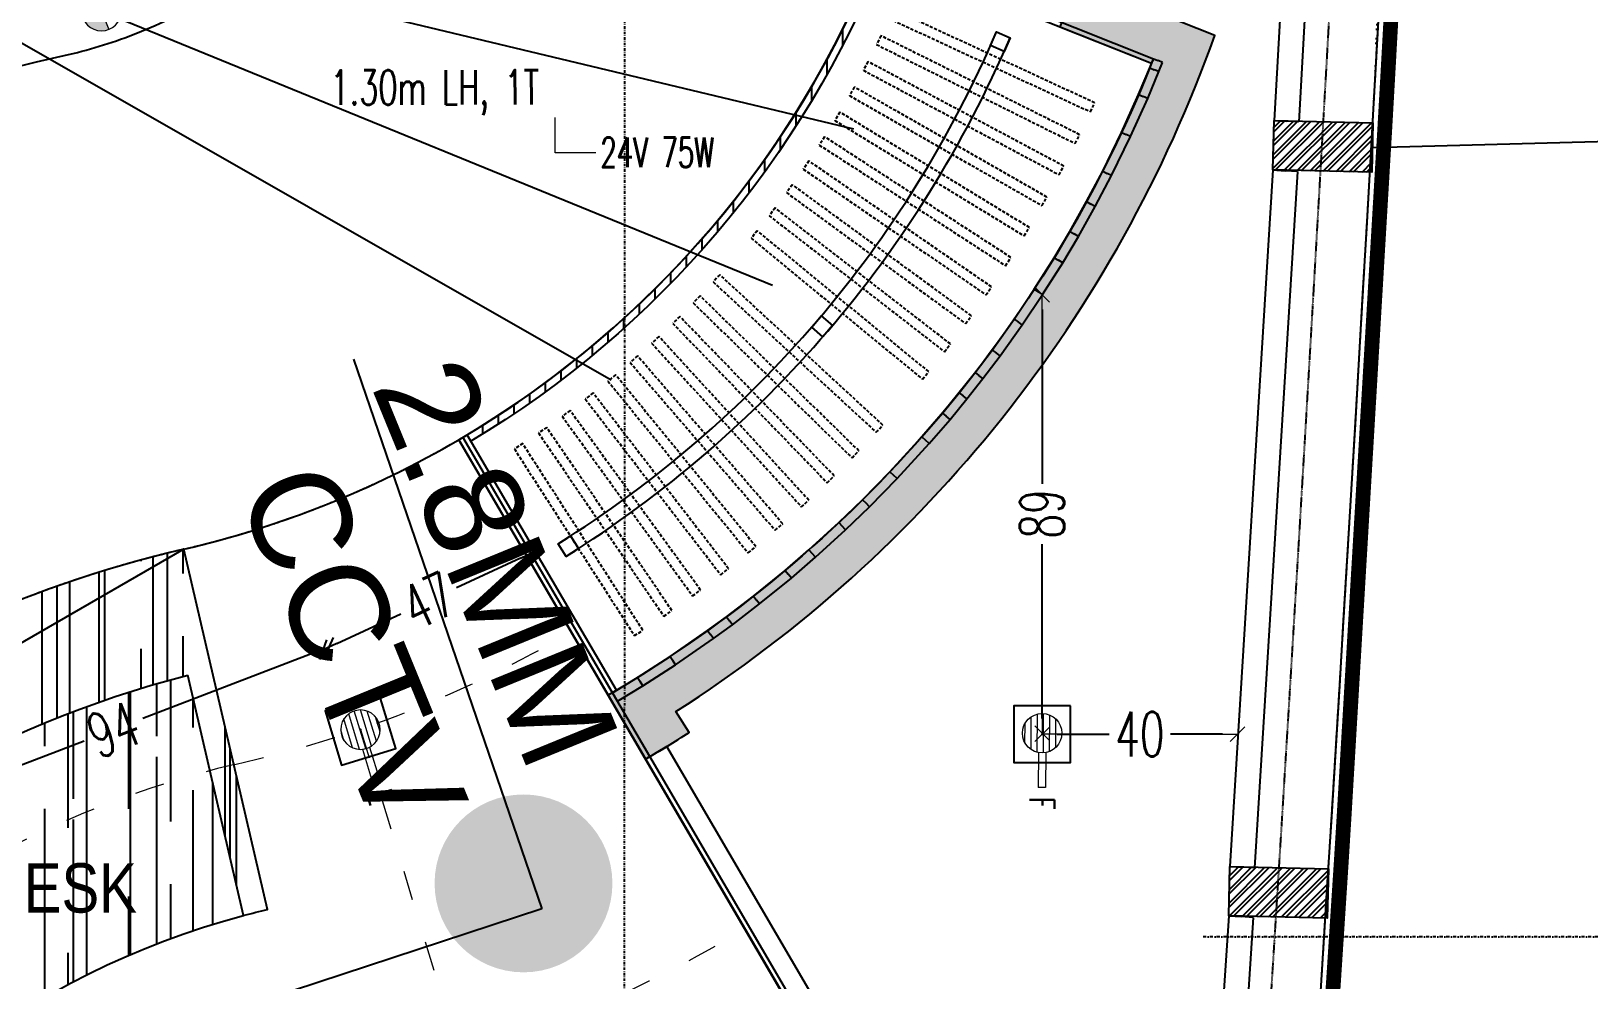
# Model space of a CAD drawing. Header units: millimetres. Extents: x 1734 to 22014, y 983 to 3953.
# Drawn here: x 4093.6 to 4409.4, y 1657.8 to 1850.2 of the extents above; entities that cross this region are included whole.
import ezdxf

# ---------------------------------------------------------------- set-up
doc = ezdxf.new("R2010")
doc.units = ezdxf.units.MM
for name, pattern in [('ACAD_ISO03W100', [30, 12, -18]), ('DASHDOT', [25.4, 12.7, -6.35, 0, -6.35]), ('HIDDEN', [0.375, 0.25, -0.125]), ('HIDDEN1', [0.375, 0.25, -0.125]), ('HIDDEN2', [4.7624999999999975, 3.174999999999998, -1.587499999999999])]:
    doc.linetypes.add(name, pattern=pattern)
for name, color, linetype in [('CLNG_projection', 1, 'Continuous'), ('FLOO_areas', 6, 'Continuous'), ('LAY_furn freestanding', 1, 'Continuous'), ('LAY_furn prod', 8, 'Continuous'), ('LAY_furn wall', 1, 'Continuous'), ('LAY_new wall', 6, 'Continuous'), ('LAY_new wall hatch', 8, 'Continuous'), ('LAY_projections', 1, 'HIDDEN'), ('LAY_sec', 3, 'Continuous'), ('LAY_text', 3, 'Continuous'), ('LD_beam', 240, 'Continuous'), ('LD_light integrated', 240, 'Continuous'), ('LD_pointing', 30, 'Continuous'), ('LD_quote', 242, 'Continuous'), ('MATERIALS_marmorino', 44, 'Continuous'), ('MATERIALS_pattern_blackglass', 251, 'Continuous'), ('Materials_xorel', 52, 'Continuous'), ('SURVEY_ hatch', 8, 'Continuous'), ('SURVEY_axis', 8, 'Continuous'), ('SURVEY_leaseline', 30, 'Continuous'), ('SURVEY_window', 2, 'Continuous'), ('TEXT', 3, 'Continuous')]:
    doc.layers.add(name, color=color, linetype=linetype)
doc.layers.add('LD_light', color=240, linetype='Continuous', lineweight=5)
doc.layers.add('LD_text', color=7, linetype='Continuous', lineweight=9)
doc.styles.add('Detail 1-50', font='Arial Narrow.ttf', dxfattribs={"height": 0.125})
doc.styles.add('SIMPLEX', font='SIMPLEX.SHX', dxfattribs={"width": 0.65})
doc.styles.get("Standard").update_dxf_attribs({"font": 'Arial.ttf'})
doc.dimstyles.new('Illuminazione 1_100', dxfattribs={"dimtxt": 9, "dimasz": 3, "dimexe": 0.05, "dimexo": 0.05, "dimgap": 1.5, "dimtad": 0, "dimdec": 0, "dimlfac": -1, "dimzin": 0, "dimdsep": 46, "dimtxsty": 'SIMPLEX', "dimblk": 'LINEET2S', "dimcen": 0, "dimdle": 0.1000000014901161, "dimse1": 1, "dimse2": 1, "dimclrd": 7, "dimclrt": 256, "dimadec": 0, "dimazin": 0, "dimtfac": 1, "dimtdec": 0, "dimtix": 1, "dimtmove": 2, "dimatfit": 3, "dimldrblk": 'OBLIQUE', "dimfxl": 1, "dimtolj": 1, "dimarcsym": 0})

# ---------------------------------------------------------------- blocks, each defined once
blk = doc.blocks.new('farettosingolo11.5x11.5')
at = {"layer": 'LD_beam'}
blk.add_lwpolyline([(-5.75, 5.75), (5.75, 5.75), (5.75, -5.75), (-5.75, -5.75)], close=True, dxfattribs=at)
blk.add_point((0, 0), dxfattribs=at)
blk = doc.blocks.new('A$C2ABF7FAD')
at = {"layer": 'LD_light', "ltscale": 0.5}
h = blk.add_hatch(dxfattribs=at)
h.set_pattern_fill('LINE', color=70, scale=10, angle=450.0000000140827, style=0)
h.set_pattern_definition([(90.00000001408272, (4318.243481400244, -3313.514310298712), (-1.25, -3.072372e-10), [])])
h.paths.add_polyline_path([(-9.2636473701e-06, 4.00000228616409, 1), (7.999990736352628, 4.00000228616409, 1)])
at = {"layer": 'LD_light', "color": 70}
for p, q in [((3.249990748467098, 7.929060644635682), (3.24999073809522, 14.9844295558014)), ((3.24999073809522, 14.9844295558014), (4.749990734606398, 14.98442957318912)), ((4.749990744981914, 7.929060662023402), (4.749990734606398, 14.98442957318912))]:
    blk.add_line(p, q, dxfattribs=at)
blk.add_circle((3.999990736352629, 4.00000228616409), 3.999999999999999, dxfattribs=at)
at = {"layer": 'LD_light', "color": 70, "insert": (3.999990736352629, 18.20237662298677), "char_height": 5.075721127553122, "width": 7.492213639557688, "attachment_point": 5, "rotation": 90.00000001434313, "style": 'SIMPLEX'}
blk.add_mtext('F', dxfattribs=at)
blk = doc.blocks.new('purefasciostrettoplan')
at = {"layer": 'LD_light'}
blk.add_hatch(color=256, dxfattribs=at).paths.add_polyline_path([(-4.300000000000005, -3.20375193e-08, 1), (4.300000000000005, 0)])
for p, q in [((4.300000000000181, 0), (-4.300000001001535, -3.20375193e-08)), ((4.22373778999281, 0.8062499999999772), (11.80825933678989, 0.8062499999999772)), ((11.80825933678989, 0.8062499999999772), (11.80825933779124, -0.806250000000091)), ((4.223737790994163, -0.806250000000091), (11.80825933779124, -0.806250000000091))]:
    blk.add_line(p, q, dxfattribs=at)
blk.add_circle((0, 0), 4.300000000000005, dxfattribs=at)
blk = doc.blocks.new('24v75w')
at = {"layer": 'LD_light', "color": 7}
for p, q in [((0, -7.154871090875531), (0, 0)), ((8.246694318742811, -7.154871090875531), (0, -7.154871090875531))]:
    blk.add_line(p, q, dxfattribs=at)
at = {"layer": 'LD_light', "color": 7, "linetype": 'Continuous', "lineweight": 0, "insert": (9.169808406062657, -10.074464767893), "char_height": 6, "width": 128.0659965766446, "attachment_point": 7, "style": 'SIMPLEX'}
blk.add_mtext('24V 75W', dxfattribs=at)
blk = doc.blocks.new('LINEET2S')
blk.add_line((-1, 0), (0, 0))
at = {"color": 5}
blk.add_line((0.5, 0.5), (-0.5, -0.5), dxfattribs=at)
blk = doc.blocks.new('*D400')
at = {"layer": 'DEFPOINTS', "color": 0, "transparency": 16777216}
for p in [(4298.608107045453, 1707.647658011918), (4338.182743668993, 1707.647658011921), (4338.182743668993, 1705.553865451681)]:
    blk.add_point(p, dxfattribs=at)
at = {"layer": 'LD_light', "color": 7, "lineweight": -2, "transparency": 16777216}
for p, q in [((4301.608107045453, 1707.647658011921), (4312.159711071508, 1707.647658011921)), ((4335.182743668993, 1707.647658011921), (4324.631139642937, 1707.647658011921))]:
    blk.add_line(p, q, dxfattribs=at)
at = {"layer": 'LD_light', "color": 7, "lineweight": -2, "transparency": 16777216, "xscale": 3, "yscale": 3, "zscale": 3, "rotation": 180}
blk.add_blockref('LINEET2S', (4298.608107045453, 1707.647658011921), dxfattribs=at)
at = {"layer": 'LD_light', "color": 7, "lineweight": -2, "transparency": 16777216, "xscale": 3, "yscale": 3, "zscale": 3}
blk.add_blockref('LINEET2S', (4338.182743668993, 1707.647658011921), dxfattribs=at)
at = {"layer": 'LD_light', "transparency": 16777216, "insert": (4318.395425357223, 1707.647658011921), "char_height": 9, "attachment_point": 5, "style": 'SIMPLEX'}
blk.add_mtext('\\A1;40', dxfattribs=at)
blk = doc.blocks.new('_Oblique')
at = {"color": 0, "linetype": 'ByBlock', "lineweight": -2}
blk.add_line((-0.5, -0.5), (0.5, 0.5), dxfattribs=at)
blk = doc.blocks.new('*D401')
at = {"layer": 'DEFPOINTS', "color": 0, "transparency": 16777216}
for p in [(4298.580613979419, 1796.768910117978), (4298.669336691455, 1796.768910117978), (4298.580613979422, 1707.83151114488)]:
    blk.add_point(p, dxfattribs=at)
at = {"layer": 'LD_light', "color": 7, "lineweight": -2, "transparency": 16777216}
for p, q in [((4298.580613979419, 1793.768910117978), (4298.580613979419, 1758.396639202857)), ((4298.580613979419, 1710.83151114488), (4298.580613979419, 1746.20378206))]:
    blk.add_line(p, q, dxfattribs=at)
at = {"layer": 'LD_light', "color": 7, "lineweight": -2, "transparency": 16777216, "xscale": 3, "yscale": 3, "zscale": 3}
for p, rotation in [((4298.580613979419, 1796.768910117978), 90), ((4298.580613979419, 1707.83151114488), 270)]:
    blk.add_blockref('LINEET2S', p, dxfattribs=dict(at, rotation=rotation))
at = {"layer": 'LD_light', "transparency": 16777216, "insert": (4298.580613979419, 1752.30021063143), "char_height": 9, "attachment_point": 5, "rotation": 90, "style": 'SIMPLEX'}
blk.add_mtext('\\A1;89', dxfattribs=at)
blk = doc.blocks.new('*D403')
at = {"layer": 'DEFPOINTS', "color": 0, "transparency": 16777216}
for p in [(4153.92858736531, 1725.293700511821), (4160.339780024031, 1708.5596598775), (4072.977736127847, 1675.089268194013)]:
    blk.add_point(p, dxfattribs=at)
at = {"layer": 'LD_quote', "color": 7, "lineweight": -2, "transparency": 16777216}
for p, q in [((4151.127151947037, 1724.220406704306), (4116.200615681047, 1710.839254011045)), ((4069.367978887398, 1692.896602635848), (4104.294515153389, 1706.277755329109))]:
    blk.add_line(p, q, dxfattribs=at)
at = {"layer": 'LD_quote', "color": 7, "lineweight": -2, "transparency": 16777216, "xscale": 3, "yscale": 3, "zscale": 3}
for p, rotation in [((4153.92858736531, 1725.293700511821), 20.96297592204033), ((4066.566543469126, 1691.823308828333), 200.9629759220403)]:
    blk.add_blockref('LINEET2S', p, dxfattribs=dict(at, rotation=rotation))
at = {"layer": 'LD_quote', "transparency": 16777216, "insert": (4110.247565417218, 1708.558504670077), "char_height": 9, "attachment_point": 5, "rotation": 20.96297592204032, "style": 'SIMPLEX'}
blk.add_mtext('\\A1;94', dxfattribs=at)
blk = doc.blocks.new('*D404')
at = {"layer": 'DEFPOINTS', "color": 0, "transparency": 16777216}
for p in [(4195.526341185549, 1744.607202091245), (4203.054944430548, 1728.391966179324), (4160.339780024031, 1708.5596598775)]:
    blk.add_point(p, dxfattribs=at)
at = {"layer": 'LD_quote', "color": 7, "lineweight": -2, "transparency": 16777216}
for p, q in [((4192.805320746683, 1743.343854248695), (4179.824594323077, 1737.317007670203)), ((4155.532197217898, 1726.03824363197), (4168.512923641505, 1732.065090210463))]:
    blk.add_line(p, q, dxfattribs=at)
at = {"layer": 'LD_quote', "color": 7, "lineweight": -2, "transparency": 16777216, "xscale": 3, "yscale": 3, "zscale": 3}
for p, rotation in [((4195.526341185549, 1744.607202091245), 24.90506198443527), ((4152.811176779032, 1724.774895789421), 204.9050619844353)]:
    blk.add_blockref('LINEET2S', p, dxfattribs=dict(at, rotation=rotation))
at = {"layer": 'LD_quote', "transparency": 16777216, "insert": (4174.168758982291, 1734.691048940333), "char_height": 9, "attachment_point": 5, "rotation": 24.905061984435275, "style": 'SIMPLEX'}
blk.add_mtext('\\A1;47', dxfattribs=at)

msp = doc.modelspace()

# ---------------------------------------------------------------- hatches: boundary and pattern name
h = msp.add_hatch(color=3)
h.dxf.hatch_style = 1
h.paths.add_polyline_path([(4211.440833121269, 1677.384335504361, 1), (4175.377605168254, 1677.384335504361, 1)])
at = {"layer": 'LAY_new wall hatch'}
h = msp.add_hatch(color=144, dxfattribs=at)
h.dxf.hatch_style = 1
edge = h.paths.add_edge_path()
edge.add_arc((4079.263857037986, 1939.963436838868), 259.9999999999946, 65.14680278646517, 103.0779556990637, ccw=False)
edge.add_line((4188.540490097188, 2175.884223263552), (4180.134595246484, 2157.736470461658))
edge.add_arc((4079.263857038019, 1939.963436838916), 239.9999999999422, 40.578957883760324, 65.14680278646722, ccw=False)
edge.add_line((4261.546318405239, 2096.082315511165), (4276.736523519186, 2109.092222067184))
edge.add_arc((4079.263857037948, 1939.963436838857), 260.0000000000382, 3.170818647390888, 40.57895788375788, ccw=False)
edge.add_line((4338.865813983004, 1954.344811957988), (4318.896432674344, 1953.238552427362))
edge.add_arc((4079.263857038048, 1939.963436838855), 239.9999999999451, -21.73682352709079, 3.170818669849382, ccw=False)
edge.add_line((4302.198596187147, 1851.080918419895), (4320.776491116245, 1843.674041884979))
edge.add_arc((4079.263857038003, 1939.963436838848), 259.9999999999869, 300.33203060138646, 338.26317647291415, ccw=False)
edge.add_line((4210.566513491711, 1715.553961976059), (4218.141666748681, 1702.607261503218))
edge.add_arc((4148.471644015176, 1826.630747814261), 142.2523715951071, 299.3250398449156, 303.4964809828083)
edge.add_line((4226.978703406538, 1708.003689981093), (4224.292978927104, 1712.221139923963))
edge.add_arc((4079.263857037973, 1939.963436838866), 270.0000000000151, 302.4894902263331, 340.3857278350559)
edge.add_line((4333.596800271182, 1849.328156807624), (4315.005128598772, 1856.740526033568))
edge.add_arc((4121.136524605722, 1933.109999903312), 208.3682609068748, 338.4993348499869, 362.909927745748)
edge.add_line((4329.236110446876, 1943.688020800223), (4349.233890719581, 1943.985987517133))
edge.add_arc((4079.263857037973, 1939.963436838852), 270.0000000000147, 0.8536433468724293, 42.70150924590856)
edge.add_line((4277.685974483767, 2123.071774465338), (4262.988039858159, 2109.508193900416))
edge.add_arc((4079.263857038056, 1939.963436838955), 249.9999999998892, 42.70150924590376, 62.85436001051453)
edge.add_line((4193.327326473773, 2162.425849260091), (4201.73945485396, 2180.587059826341))
edge.add_arc((4079.26385703798, 1939.963436838833), 270.0000000000301, 63.02425142432392, 103.0781774840247)
edge.add_line((4018.1681684379, 2202.960236884952), (4020.431952043557, 2193.219842394035))
at = {"layer": 'LD_light integrated'}
h = msp.add_hatch(dxfattribs=at)
h.set_pattern_fill('ANSI31', color=256, angle=45)
h.set_pattern_definition([(90, (5521.843644713084, 16570.91503937016), (-3.175, 9.992007221626409e-16), [])])
edge = h.paths.add_edge_path()
edge.add_arc((4079.103870679362, 1939.968356272298), 200.0953629345674, 300.9433476888365, 338.2840694046515)
edge.add_line((4264.998411828197, 1865.932055453178), (4266.393711185261, 1865.376256529306))
edge.add_arc((4079.091730826214, 1939.98278680054), 201.6139038001407, 300.9398389575548, 338.28151160403144, ccw=False)
edge.add_line((4182.749051388284, 1767.057004745274), (4181.973051922658, 1768.352265060616))
at = {"layer": 'MATERIALS_pattern_blackglass'}
h = msp.add_hatch(dxfattribs=at)
h.set_pattern_fill('AR-RROOF', color=144, scale=0.5, angle=-15.02541393546893, style=0)
h.set_pattern_definition([(90, (-6330.907757084529, -6099.52005487027), (-12.70000000000404, 27.93999999999816), [190.5, -25.4, 63.5, -12.7]), (90, (-6337.257757084528, -6082.629054870274), (-16.89099999999816, -12.70000000000244), [38.1, -4.191, 76.2, -9.525]), (90, (-6341.702757084528, -6093.170054870275), (-8.509000000009554, 66.03999999999877), [101.6, -17.78, 50.8, -12.7])])
edge = h.paths.add_edge_path()
edge.add_line((4003.543998298206, 1675.31445809435), (4021.802665290397, 1658.237541520556))
edge.add_arc((4178.827201423297, 1511.37605898588), 215.0000000000826, 104.4107576082948, 136.915465311261, ccw=False)
edge.add_line((4125.319777371733, 1719.611395976029), (4136.641331570201, 1670.892053120527))
edge.add_line((4136.641331570194, 1670.892053120528), (4141.490947279799, 1672.096325681031))
edge.add_line((4141.490947279803, 1672.09632568103), (4124.519922667656, 1745.150992360266))
edge.add_arc((4178.82720142329, 1511.376058985896), 240.0000000000687, 103.0781774840243, 136.9154653112627)
h = msp.add_hatch(dxfattribs=at)
h.set_pattern_fill('AR-RROOF', color=144, scale=0.5, angle=-15.02541393546893, style=0)
h.set_pattern_definition([(90, (2030.919326100524, 1353.377865495483), (-12.7, 27.94000000000001), [190.4999999999999, -25.39999999999999, 63.49999999999999, -12.7]), (90, (2024.569326100522, 1370.268865495484), (-16.891, -12.7), [38.09999999999999, -4.190999999999998, 76.19999999999997, -9.524999999999997]), (90, (2020.124326100522, 1359.727865495483), (-8.508999999999991, 66.04), [101.6, -17.77999999999999, 50.79999999999998, -12.7])])
edge = h.paths.add_edge_path()
edge.add_arc((4178.827201423297, 1511.376058985874), 215.0000000000808, 104.4107576082944, 136.9154653112594)
edge.add_line((4021.802665290401, 1658.237541520553), (4029.106132087283, 1651.406774891037))
edge.add_line((4029.10613208728, 1651.406774891037), (4036.409598884133, 1644.576008261506))
edge.add_arc((4178.827201423363, 1511.376058985852), 195.0000000001484, 136.9154653112742, 151.2769768741837)
edge.add_arc((4178.827201423333, 1511.376058985883), 195.0000000001091, 151.2769768741878, 179.9999999999839)
edge.add_line((3983.827201423224, 1511.376058985938), (3983.827201423221, 1501.376058985838))
edge.add_line((3983.827201423224, 1501.376058985836), (4008.515736794059, 1501.376058985836))
edge.add_line((4008.515736794059, 1501.376058985838), (4013.827201423228, 1501.376058985838))
edge.add_line((4013.827201423224, 1501.376058985838), (4013.827201423221, 1511.376058985878))
edge.add_arc((4178.827201423217, 1511.376058985902), 164.9999999999959, 151.2769768741753, 180.0000000000086, ccw=False)
edge.add_arc((4178.948314914531, 1511.21636812117), 165.1829747116323, 104.8398809827078, 151.2485906258784, ccw=False)
edge.add_line((4136.641873151591, 1670.88972256687), (4125.319777371729, 1719.611395976021))
h.paths.add_polyline_path([(4097.800179953731, 1605.136637214406), (4142.390050349364, 1605.136637214796), (4142.390050349197, 1624.28312425436), (4097.800179953563, 1624.283124253971)], flags=9)
h.paths.add_polyline_path([(3947.35097595875, 1462.147632342645), (4001.989447991491, 1462.14763234343), (4001.989447990949, 1499.810206240656), (3947.350975958208, 1499.81020623987)], flags=9)
h.paths.add_polyline_path([(4121.341765114979, 1637.838639068723), (4192.528668252773, 1637.838639069747), (4192.528668252471, 1658.657192957879), (4121.341765114681, 1658.657192956854)], flags=9)
h.paths.add_polyline_path([(4085.279749484445, 1443.598453833914), (4185.907307465346, 1443.598453835362), (4185.907307463844, 1548.268758519309), (4085.279749482943, 1548.268758517865)], flags=9)
at = {"layer": 'SURVEY_ hatch'}
h = msp.add_hatch(dxfattribs=at)
h.set_pattern_fill('ANSI32', color=144, scale=0.2, angle=-105.0254139354689, style=0)
h.set_pattern_definition([(45, (2030.919326100524, 1353.377865495483), (-1.347038418160373, 1.347038418160373), []), (45, (2031.817352100523, 1353.377865495482), (-1.347038418160373, 1.347038418160373), [])])
h.paths.add_polyline_path([(4335.547645819162, 1362.177916339114), (4335.309572890739, 1352.180750676745), (4315.315241566037, 1352.656896533694), (4315.553314494446, 1362.65406219603)])
h.paths.add_polyline_path([(4344.895299077099, 1497.481716880216), (4344.65722614868, 1487.484551217847), (4324.662894823978, 1487.960697074795), (4324.900967752386, 1497.957862737132)])
h.paths.add_polyline_path([(4356.647711957652, 1680.351904856187), (4356.409639029163, 1670.354739193836), (4336.415307704454, 1670.830885050773), (4336.653380632935, 1680.828050713091)])
h.paths.add_polyline_path([(4376.265481765702, 2031.181480657851), (4376.027408837217, 2021.184314995512), (4356.033077512497, 2021.660460852417), (4356.271150440985, 2031.657626514768)], flags=17)
h.paths.add_polyline_path([(4385.521913512937, 2230.808727273075), (4385.283840584449, 2220.811561610723), (4365.289509259743, 2221.287707467673), (4365.527582188224, 2231.28487312999)], flags=17)
h.paths.add_polyline_path([(4392.789902535544, 2413.694647454172), (4392.551829607051, 2403.697481791821), (4372.557498282349, 2404.17362764877), (4372.795571210827, 2414.170793311077)], flags=17)
h.paths.add_polyline_path([(4398.88165134082, 2597.101176166432), (4398.578893306494, 2587.105760338542), (4378.588061650709, 2587.71127640716), (4378.890819685046, 2597.706692235082)], flags=17)
h.paths.add_polyline_path([(4399.391399607557, 2834.951875444399), (4404.415658663751, 2826.305672755587), (4387.12325328614, 2816.257154643199), (4382.098994229946, 2824.90335733201)])
edge = h.paths.add_edge_path()
edge.add_line((4365.65610152778, 1831.578957347367), (4365.418028599306, 1821.581791684976))
edge.add_line((4365.418028599302, 1821.581791684977), (4345.395750230502, 1822.058603074027))
edge.add_line((4345.395750230498, 1822.058603074027), (4345.633823158987, 1832.055768736366))
edge.add_line((4345.633823158987, 1832.055768736365), (4365.628154483704, 1831.579622879461))
edge.add_line((4403.867930776938, 2780.134192393349), (4403.628537309036, 2770.137058265635))
edge.add_line((4403.628537309036, 2770.137058265635), (4383.634269053553, 2770.615845201526))
edge.add_line((4383.634269053557, 2770.615845201527), (4383.873662521459, 2780.61297932924))
edge.add_line((4383.873662521455, 2780.61297932924), (4403.867956601574, 2780.135273279197))

# ---------------------------------------------------------------- linework, layer by layer
at = {"color": 3}
for p, q in [((4158.903783623013, 1783.652889382793), (4197.120762329927, 1672.197354067437)), ((4197.120762329927, 1672.197354067437), (4084.71807604871, 1635.345125842097))]:
    msp.add_line(p, q, dxfattribs=at)
at = {"color": 144, "linetype": 'HIDDEN2', "ltscale": 0.2}
for points in [[(4267.550533575806, 1852.76035525145), (4308.383788728599, 1833.848843581892), (4309.224300358354, 1835.663654922015), (4268.391045205572, 1854.575166591574)], [(4265.011241605032, 1847.47473954832), (4305.293806932837, 1827.416949774468), (4306.185264256117, 1829.207286011258), (4265.902698928323, 1849.265075785109)], [(4262.323607390616, 1842.262987500927), (4302.023312286372, 1821.074938246919), (4302.965003364327, 1822.839369575619), (4263.265298468566, 1844.027418829628)], [(4259.489777340645, 1837.129261337417), (4298.574916683392, 1814.827873879277), (4299.566089459309, 1816.564991183396), (4260.480950116558, 1838.866378641542)], [(4256.512014618656, 1832.077660972627), (4294.951374093984, 1808.680745724526), (4295.991236993897, 1810.389161701207), (4257.551877518574, 1833.786076949306)], [(4253.392697336221, 1827.112220733783), (4291.155578364756, 1802.638463024248), (4292.243300929622, 1804.316813292183), (4254.480419901083, 1828.790571001718)], [(4250.134316653701, 1822.236906138619), (4287.190560907722, 1796.705851287965), (4288.325274456638, 1798.352795477031), (4251.269030202617, 1823.883850327687)], [(4246.739474790804, 1817.455610728385), (4283.059488279374, 1790.887648439367), (4284.240286603326, 1792.501871261082), (4247.92027311476, 1819.069833550099)], [(4243.210882948322, 1812.772152958404), (4278.765659651766, 1785.188501032522), (4279.991599737365, 1786.768713330453), (4244.43682303391, 1814.352365256334)], [(4239.551359142952, 1808.19027314855), (4274.312504177768, 1779.612960541011), (4275.582606960328, 1781.157900320335), (4240.821461925509, 1809.735212927875)], [(4231.851308203066, 1799.345800153602), (4264.942562672604, 1768.850409065231), (4266.29791338764, 1770.321131486101), (4233.206658918101, 1800.816522574471)], [(4227.81693051089, 1795.090270373309), (4260.033259697797, 1763.671993308491), (4261.429627567348, 1765.103830161242), (4229.213298380444, 1796.522107226062)], [(4223.663914829445, 1790.95043972174), (4254.979590013143, 1758.634368057787), (4256.415859864868, 1760.026175843728), (4225.100184681174, 1792.342247507682)], [(4219.395577855015, 1786.929614365326), (4249.785589598476, 1753.741556479502), (4251.260614393399, 1755.092223668099), (4220.870602649942, 1788.280281553927)], [(4215.015328382226, 1783.031005430063), (4244.455406505076, 1748.997466088394), (4245.968008253596, 1750.305914004967), (4216.527930130749, 1784.339453346633)], [(4210.526664581645, 1779.257726437017), (4238.993297542926, 1744.405885626981), (4240.542268245597, 1745.671069314148), (4212.075635284309, 1780.522910124186)], [(4205.933171206078, 1775.612790815825), (4233.403624881088, 1739.970482039744), (4234.987727493361, 1741.191391091967), (4207.517273818346, 1776.833699868048)], [(4201.238516727713, 1772.099109498058), (4227.690852564047, 1735.694797544634), (4229.308821984199, 1736.870456915137), (4202.856486147863, 1773.274768868563)], [(4196.446450408377, 1768.719488592528), (4221.859542946539, 1731.582246804163), (4223.510087026021, 1732.711717583637), (4198.09699448786, 1769.848959372001)], [(4191.560799305298, 1765.476627144211), (4215.914353050015, 1727.636114198383), (4217.596153625385, 1728.718494364815), (4193.242599880661, 1766.559007310643)]]:
    msp.add_lwpolyline(points, close=True, dxfattribs=at)
at = {"layer": 'CLNG_projection', "color": 144}
for centre, radius, start, end in [((4079.26385703788, 1939.963436839584), 200, 283.0781774840254, 300.3320306013972), ((4178.827201423399, 1511.376058986012), 240.0000000001074, 103.0781774840254, 151.2769768741824)]:
    msp.add_arc(centre, radius, start, end, dxfattribs=at)
at = {"layer": 'FLOO_areas', "color": 144}
msp.add_lwpolyline([(4180.265900463924, 1767.340763867473), (4258.542484119847, 1633.558192315122)], dxfattribs=at)
msp.add_arc((4079.263857037855, 1939.96343683943), 200, 300.3320306013972, 338.8361438155728, dxfattribs=at)
at = {"layer": 'LAY_furn freestanding', "color": 144}
for points in [[(4136.641331570198, 1670.892053120521), (4136.794785947408, 1670.930159417354, -0.007323769503194659), (4141.490947279799, 1672.096325681024), (4124.519922667656, 1745.150992360259), (4003.543998298206, 1675.31445809435)], [(4013.827201423224, 1511.376058985877, -0.1259881576697435), (4034.12993579821, 1590.671086072375, -0.2053101248772871), (4136.641873151591, 1670.88972256687), (4125.319777371729, 1719.611395976021)], [(4021.802665290401, 1658.237541520555, -0.1427872336939244), (4125.319777371729, 1719.611395976021)]]:
    msp.add_lwpolyline(points, format="xyb", dxfattribs=at)
at = {"layer": 'LAY_furn prod', "color": 144}
for points in [[(4290.871025105338, 1846.098627255787), (4288.124439502848, 1847.305386356938), (4289.331198604003, 1850.051971959422), (4292.077784206489, 1848.845212858272)], [(4254.138931438323, 1788.247130697192), (4251.847143755749, 1790.183030802571), (4253.783043861131, 1792.474818485141), (4256.074831543705, 1790.538918379765)], [(4202.949161788994, 1747.836813883084), (4204.559379447663, 1745.305569309417), (4202.028134873988, 1743.695351650756), (4200.417917215327, 1746.226596224422)]]:
    msp.add_lwpolyline(points, close=True, dxfattribs=at)
for radius, start, end in [(228.5000000000042, 302.0223650528631, 336.8221425482461), (231.5000000000043, 302.0146153720642, 336.8295483384686)]:
    msp.add_arc((4079.263857037982, 1939.963436838858), radius, start, end, dxfattribs=at)
at = {"layer": 'LAY_furn wall', "color": 144}
msp.add_lwpolyline([(4180.265900463924, 1767.340763867473, 0.1670335800137161), (4265.042845071406, 1865.894656043376), (4320.776491116245, 1843.674041884979, -0.167033778602385), (4210.566513491711, 1715.553961976058)], format="xyb", close=True, dxfattribs=at)
at = {"layer": 'LAY_new wall', "color": 6}
for p, q in [((4356.033077510005, 2021.660460852552), (4345.633823158987, 1832.055768736364)), ((4361.025573943007, 2021.3866372479044), (4350.626319591989, 1831.7819451317164)), ((4345.633823158987, 1832.055768736364), (4348.130071375488, 1831.9188569340402)), ((4350.626319591989, 1831.7819451317164), (4348.130071375488, 1831.9188569340402)), ((4345.395750230498, 1822.058603074025), (4336.653380632935, 1680.828050713089)), ((4350.386198212897, 1821.7496873331304), (4341.643828615334, 1680.5191349721943)), ((4345.395750230498, 1822.058603074025), (4347.890974221698, 1821.9041452035776)), ((4350.386198212897, 1821.7496873331304), (4347.890974221698, 1821.9041452035776)), ((4218.141666748656, 1702.607261503204), (4220.299821951957, 1703.869151402705)), ((4261.033259425218, 1629.251643117315), (4218.141666748656, 1702.607261503204)), ((4222.457977155258, 1705.131041302206), (4220.299821951957, 1703.869151402705)), ((4265.34956983182, 1631.7754229163172), (4222.457977155258, 1705.131041302206)), ((4336.653380632935, 1680.828050713089), (4339.148604624135, 1680.6735928426415)), ((4341.643828615334, 1680.5191349721943), (4339.148604624135, 1680.6735928426415)), ((4336.415307704454, 1670.830885050773), (4324.900967752386, 1497.957862737132)), ((4341.404253650513, 1670.4985924879625), (4329.8899136984455, 1497.6255701743214)), ((4336.415307704454, 1670.830885050773), (4338.9097806774835, 1670.664738769368)), ((4341.404253650513, 1670.4985924879625), (4338.9097806774835, 1670.664738769368))]:
    msp.add_line(p, q, dxfattribs=at)
at = {"layer": 'LAY_new wall', "color": 144}
msp.add_lwpolyline([(4020.431952043557, 2193.219842394035, -0.1670338101820212), (4188.540490097188, 2175.884223263552), (4180.134595246484, 2157.736470461658, -0.1076099545234265), (4261.546318405239, 2096.082315511165), (4276.736523519186, 2109.092222067184, -0.1646889516261442), (4338.865813983004, 1954.344811957988), (4318.896432674344, 1953.238552427362, -0.1091100092346746), (4302.198596187147, 1851.080918419895), (4320.776491116245, 1843.674041884979, -0.1670337786023887), (4210.566513491711, 1715.553961976059), (4218.141666748681, 1702.607261503218, 0.01820335583714653), (4226.978703406538, 1708.003689981093), (4224.292978927104, 1712.221139923963, 0.1668772168934977), (4333.596800271182, 1849.328156807624), (4315.005128598772, 1856.740526033568, 0.1069159188904832), (4329.236110446876, 1943.688020800223), (4349.233890719581, 1943.985987517133, 0.1846525167980483), (4277.685974483767, 2123.071774465338), (4262.988039858159, 2109.508193900416, 0.08816074503330637), (4193.327326473773, 2162.425849260091), (4201.73945485396, 2180.587059826341, 0.1765696032643273), (4018.1681684379, 2202.960236884952)], format="xyb", close=True, dxfattribs=at)
at = {"layer": 'LAY_projections', "color": 144, "linetype": 'HIDDEN1', "ltscale": 0.3}
for centre, radius, start, end in [((4079.263857037855, 1939.96343683943), 200, 283.0781774840254, 300.3320306013972), ((4178.827201423377, 1511.376058985856), 240.0000000001074, 103.0781774840254, 151.2769768741824)]:
    msp.add_arc(centre, radius, start, end, dxfattribs=at)
at = {"layer": 'LAY_sec', "color": 144, "linetype": 'DASHDOT', "ltscale": 0.05}
msp.add_lwpolyline([(4481.185559694997, 1666.557758871198), (4331.185559694997, 1666.557758871197)], dxfattribs=at)
at = {"layer": 'LD_beam'}
for points in [[(3843.983009606658, 1554.488379852322, -0.3272403457999296), (4101.164229454505, 1845.468897969899, 0.03778611931604896), (4115.1361556591, 1849.841327098382, 0.320960095234628), (4176.142233411385, 1944.846971686029, 0.2216126967548993), (4137.827638560819, 2017.288957989496, 0.2206747524975224), (4058.011177798973, 2034.612966699872, 0.2206747524975224)], [(3830.0413227641, 1555.764846845257, -0.3271614647022172), (4098.089308886581, 1859.127375203241, 0.03751941611226792), (4109.958542307548, 1862.848721917555, 0.3209600952346295), (4162.159956969088, 1944.142737711265, 0.2216126967548968), (4129.375990672448, 2006.127880623445, 0.2206747524975242), (4061.075336989103, 2020.952405640473, 0.2206747524975242)]]:
    msp.add_lwpolyline(points, format="xyb", dxfattribs=at)
at = {"layer": 'LD_light integrated'}
msp.add_lwpolyline([(4181.990961877367, 1768.351338664107, 0.1643868233672428), (4264.998411828197, 1865.932055453178), (4266.393711185265, 1865.376256529306, -0.1643910847123273), (4182.749051388284, 1767.057004745274), (4181.973051922661, 1768.352265060616)], format="xyb", dxfattribs=at)
at = {"layer": 'LD_pointing'}
for p, q in [((4126.086356285407, 1862.534265291029), (4260.342859034874, 1830.363683254142)), ((4107.852154060532, 1854.260834215201), (4243.870862309344, 1798.672843471499)), ((4088.401762596997, 1849.621733942688), (4211.186082035227, 1779.466033246602))]:
    msp.add_line(p, q, dxfattribs=at)
at = {"layer": 'LD_text', "color": 9, "linetype": 'ACAD_ISO03W100', "ltscale": 0.5}
msp.add_line((4160.350087987277, 1708.564388086881), (4180.741903406999, 1641.785795136745), dxfattribs=at)
msp.add_lwpolyline([(4037.116636195329, 1645.331960536495, -0.1472455017927336), (4134.863328699972, 1701.502097385342, 0.07856516976854087), (4203.149159304452, 1728.447474411138)], format="xyb", dxfattribs=at)
msp.add_arc((4082.017143485728, 1933.812730757971), 308.2572702255858, 284.1128311415661, 300.4551657139375, dxfattribs=at)
at = {"layer": 'MATERIALS_marmorino', "color": 1}
for p, q in [((4180.265900463928, 1767.340763867478), (4180.697457146356, 1767.593268976043)), ((4218.141666748692, 1702.607261503223), (4180.265900463928, 1767.340763867478)), ((4181.129013828785, 1767.8457740846081), (4180.697457146356, 1767.593268976043)), ((4219.004780113549, 1703.1122717203532), (4181.129013828785, 1767.8457740846081)), ((4218.141666748692, 1702.607261503223), (4218.57322343112, 1702.859766611788)), ((4218.141666748576, 1702.607261503163), (4218.573223431004, 1702.8597666117284)), ((4258.542484119047, 1633.558192314656), (4218.141666748576, 1702.607261503163)), ((4219.004780113549, 1703.1122717203532), (4218.57322343112, 1702.859766611788)), ((4219.004780113432, 1703.1122717202938), (4218.573223431004, 1702.8597666117284)), ((4259.405597483903, 1634.0632025317868), (4219.004780113432, 1703.1122717202938))]:
    msp.add_line(p, q, dxfattribs=at)
at = {"layer": 'Materials_xorel', "color": 1}
for p, q in [((4265.044637847784, 1865.8939607940117), (4320.77827717799, 1843.6733297940546)), ((4265.414981955222, 1866.822855428556), (4321.148621285429, 1844.602224428599)), ((4318.148901492965, 1837.328474298079), (4320.406147008809, 1842.745147250447)), ((4319.984581061944, 1836.5341085816715), (4322.257841325079, 1841.9892118456235)), ((4320.406147008809, 1842.745147250447), (4321.148621285429, 1844.602224428599)), ((4320.406147008809, 1842.745147250447), (4321.331994166944, 1842.3671795480352)), ((4320.77827717799, 1843.6733297940546), (4320.963449231709, 1844.1377771113266)), ((4321.148621285429, 1844.602224428599), (4320.963449231709, 1844.1377771113266)), ((4321.148621285429, 1844.602224428599), (4322.077159445398, 1844.2309874618488)), ((4322.257841325079, 1841.9892118456235), (4321.331994166944, 1842.3671795480352)), ((4323.005697605367, 1843.8597504950988), (4322.077159445398, 1844.2309874618488)), ((4322.257841325079, 1841.9892118456235), (4323.005697605367, 1843.8597504950988)), ((4314.703813353539, 1829.654656725334), (4318.148901492965, 1837.328474298079)), ((4316.514866195079, 1828.8054358046097), (4319.984581061944, 1836.5341085816715)), ((4318.148901492965, 1837.328474298079), (4319.066741277455, 1836.9312914398752)), ((4319.984581061944, 1836.5341085816715), (4319.066741277455, 1836.9312914398752)), ((4310.862065621139, 1821.801388019988), (4314.703813353539, 1829.654656725334)), ((4314.703813353539, 1829.654656725334), (4315.609339774309, 1829.2300462649719)), ((4316.514866195079, 1828.8054358046097), (4315.609339774309, 1829.2300462649719)), ((4312.64533190393, 1820.8953660473856), (4316.514866195079, 1828.8054358046097)), ((4307.606539785549, 1815.626719672737), (4310.862065621139, 1821.801388019988)), ((4309.363212005293, 1814.6702574555723), (4312.64533190393, 1820.8953660473856)), ((4310.862065621139, 1821.801388019988), (4311.753698762534, 1821.3483770336868)), ((4312.64533190393, 1820.8953660473856), (4311.753698762534, 1821.3483770336868)), ((4304.204190366414, 1809.572308144847), (4307.606539785549, 1815.626719672737)), ((4305.935371492071, 1808.570485044692), (4309.363212005293, 1814.6702574555723)), ((4307.606539785549, 1815.626719672737), (4308.484875895421, 1815.1484885641546)), ((4309.363212005293, 1814.6702574555723), (4308.484875895421, 1815.1484885641546)), ((4301.039188696792, 1804.258970193026), (4304.204190366414, 1809.572308144847)), ((4302.743910852626, 1803.2127283331986), (4305.935371492071, 1808.570485044692)), ((4304.204190366414, 1809.572308144847), (4305.069780929242, 1809.0713965947696)), ((4305.935371492071, 1808.570485044692), (4305.069780929242, 1809.0713965947696)), ((4296.995192967548, 1797.861130895819), (4301.039188696792, 1804.258970193026)), ((4301.039188696792, 1804.258970193026), (4301.891549774709, 1803.7358492631124)), ((4302.743910852626, 1803.2127283331986), (4301.891549774709, 1803.7358492631124)), ((4298.670502007739, 1796.7683557556127), (4302.743910852626, 1803.2127283331986)), ((4292.919372235654, 1791.803655435058), (4296.995192967548, 1797.861130895819)), ((4296.995192967548, 1797.861130895819), (4297.832847487643, 1797.3147433257159)), ((4294.562609154134, 1790.663214780833), (4298.670502007739, 1796.7683557556127)), ((4298.670502007739, 1796.7683557556127), (4297.832847487643, 1797.3147433257159)), ((4288.437997156063, 1785.541355821068), (4292.919372235654, 1791.803655435058)), ((4292.919372235654, 1791.803655435058), (4293.740990694894, 1791.2334351079455)), ((4294.562609154134, 1790.663214780833), (4293.740990694894, 1791.2334351079455)), ((4290.049396463879, 1784.3564251044336), (4294.562609154134, 1790.663214780833)), ((4284.975999875791, 1780.958674994821), (4288.437997156063, 1785.541355821068)), ((4288.437997156063, 1785.541355821068), (4289.243696809971, 1784.9488904627508)), ((4290.049396463879, 1784.3564251044336), (4289.243696809971, 1784.9488904627508)), ((4286.559149461364, 1779.736349835039), (4290.049396463879, 1784.3564251044336)), ((4281.766807831485, 1776.891198490554), (4284.975999875791, 1780.958674994821)), ((4283.3244159922515, 1775.6365009629465), (4286.559149461364, 1779.736349835039)), ((4284.975999875791, 1780.958674994821), (4285.767574668577, 1780.34751241493)), ((4286.559149461364, 1779.736349835039), (4285.767574668577, 1780.34751241493)), ((4278.377825287087, 1772.770052854636), (4281.766807831485, 1776.891198490554)), ((4279.90825676003, 1771.482307329006), (4283.3244159922515, 1775.6365009629465)), ((4281.766807831485, 1776.891198490554), (4282.545611911868, 1776.2638497267503)), ((4283.3244159922515, 1775.6365009629465), (4282.545611911868, 1776.2638497267503)), ((4274.205120719744, 1767.923023812844), (4278.377825287087, 1772.770052854636)), ((4278.377825287087, 1772.770052854636), (4279.143041023559, 1772.126180091821)), ((4279.90825676003, 1771.482307329006), (4279.143041023559, 1772.126180091821)), ((4275.700766819654, 1766.5948714693818), (4279.90825676003, 1771.482307329006)), ((4181.129013828791, 1767.845774084613), (4181.560570511221, 1768.0982791931758)), ((4211.42865567925, 1716.060632032588), (4181.129013828791, 1767.845774084613)), ((4181.992127193651, 1768.3507843017387), (4181.560570511221, 1768.0982791931758)), ((4212.29176904411, 1716.5656422497138), (4181.992127193651, 1768.3507843017387)), ((4267.724363507896, 1760.84716873039), (4274.205120719744, 1767.923023812844)), ((4269.176461607241, 1759.4714695754908), (4275.700766819654, 1766.5948714693818)), ((4274.205120719744, 1767.923023812844), (4274.952943769698, 1767.2589476411129)), ((4275.700766819654, 1766.5948714693818), (4274.952943769698, 1767.2589476411129)), ((4262.169454908562, 1755.178312254636), (4267.724363507896, 1760.84716873039)), ((4263.578287121954, 1753.7584597003813), (4269.176461607241, 1759.4714695754908)), ((4267.724363507896, 1760.84716873039), (4268.450412557569, 1760.1593191529405)), ((4269.176461607241, 1759.4714695754908), (4268.450412557569, 1760.1593191529405)), ((4257.367352818743, 1750.545526411477), (4262.169454908562, 1755.178312254636)), ((4258.735340879711, 1749.0862698196604), (4263.578287121954, 1753.7584597003813)), ((4262.169454908562, 1755.178312254636), (4262.873871015258, 1754.4683859775087)), ((4263.578287121954, 1753.7584597003813), (4262.873871015258, 1754.4683859775087)), ((4251.285509741094, 1745.00561832087), (4257.367352818743, 1750.545526411477)), ((4257.367352818743, 1750.545526411477), (4258.051346849226, 1749.8158981155689)), ((4252.611543302646, 1743.5081456705686), (4258.735340879711, 1749.0862698196604)), ((4258.735340879711, 1749.0862698196604), (4258.051346849226, 1749.8158981155689)), ((4246.449094096395, 1740.842628007322), (4251.285509741094, 1745.00561832087)), ((4251.285509741094, 1745.00561832087), (4251.94852652187, 1744.2568819957194)), ((4252.611543302646, 1743.5081456705686), (4251.94852652187, 1744.2568819957194)), ((4240.043618981254, 1735.63559206613), (4246.449094096395, 1740.842628007322)), ((4246.449094096395, 1740.842628007322), (4247.090796927877, 1740.07554549959)), ((4247.732499759359, 1739.3084629918578), (4252.611543302646, 1743.5081456705686)), ((4241.282573246523, 1734.065292334462), (4247.732499759359, 1739.3084629918578)), ((4247.732499759359, 1739.3084629918578), (4247.090796927877, 1740.07554549959)), ((4234.569495051262, 1731.444471751051), (4240.043618981254, 1735.63559206613)), ((4240.043618981254, 1735.63559206613), (4240.663096113889, 1734.850442200296)), ((4241.282573246523, 1734.065292334462), (4240.663096113889, 1734.850442200296)), ((4230.751500224575, 1728.654435701252), (4234.569495051262, 1731.444471751051)), ((4234.569495051262, 1731.444471751051), (4235.168530596884, 1730.6436713168896)), ((4235.7675661425055, 1729.842870882728), (4241.282573246523, 1734.065292334462)), ((4223.135857795492, 1723.397402110339), (4230.751500224575, 1728.654435701252)), ((4230.751500224575, 1728.654435701252), (4231.330655294292, 1727.8391074201502)), ((4231.909810364009, 1727.0237791390484), (4235.7675661425055, 1729.842870882728)), ((4235.7675661425055, 1729.842870882728), (4235.168530596884, 1730.6436713168896)), ((4224.245003015408, 1721.7328072906862), (4231.909810364009, 1727.0237791390484)), ((4231.909810364009, 1727.0237791390484), (4231.330655294292, 1727.8391074201502)), ((4216.553563700494, 1719.16593584638), (4223.135857795492, 1723.397402110339)), ((4217.612723631798, 1717.4692076915396), (4224.245003015408, 1721.7328072906862)), ((4223.135857795492, 1723.397402110339), (4223.69043040545, 1722.5651047005126)), ((4224.245003015408, 1721.7328072906862), (4223.69043040545, 1722.5651047005126)), ((4211.428655679509, 1716.060632032743), (4216.553563700494, 1719.16593584638)), ((4216.553563700494, 1719.16593584638), (4217.0831436661465, 1718.3175717689599)), ((4211.42865567925, 1716.060632032588), (4211.86021236168, 1716.313137141151)), ((4211.428655679509, 1716.060632032743), (4211.94687182971, 1715.205382348925)), ((4212.29176904411, 1716.5656422497138), (4211.86021236168, 1716.313137141151)), ((4212.465087979912, 1714.3501326651074), (4211.94687182971, 1715.205382348925)), ((4212.465087979912, 1714.3501326651074), (4217.612723631798, 1717.4692076915396)), ((4217.612723631798, 1717.4692076915396), (4217.0831436661465, 1718.3175717689599))]:
    msp.add_line(p, q, dxfattribs=at)
at = {"layer": 'SURVEY_axis', "color": 144, "linetype": 'DASHDOT', "ltscale": 0.04}
msp.add_line((4213.622064751688, 1032.667156971501), (4214.844616444709, 3788.912763240565), dxfattribs=at)
at = {"layer": 'SURVEY_leaseline', "color": 144, "linetype": 'DASHDOT', "ltscale": 0.02, "const_width": 3}
msp.add_lwpolyline([(4387.988797235372, 2229.98353761235), (4379.268526221531, 2041.250672320576), (4379.246388575659, 2032.079902830495), (4368.802583267257, 1843.43549427525), (4368.101002902717, 1831.030401873711), (4359.815046397507, 1691.069151613654), (4359.224787372543, 1681.517887333763), (4347.992885834803, 1508.640421582777), (4347.725546908277, 1497.414317237968), (4337.689448780347, 1362.532933495659)], dxfattribs=at)
at = {"layer": 'SURVEY_window', "color": 144}
msp.add_lwpolyline([(2330.052457056172, 3616.56283426337, -0.06793179091565742), (4407.604071670692, 2833.942840076243, -0.01470641588341894), (4320.09843912322, 1134.203648562926), (4317.592297058498, 1134.300558881415, 0.01469753776655548), (4405.071013918325, 2832.471571886984, 0.06814370098383657), (2329.518819259338, 3614.120348648604, 1.157019953537566)], format="xyb", dxfattribs=at)
for points in [[(4365.65610152778, 1831.578957347367), (4365.418028599302, 1821.581791684977), (4345.395750230498, 1822.058603074027), (4345.633823158987, 1832.055768736365), (4365.628154483704, 1831.579622879461)], [(4356.647711957652, 1680.351904856187), (4356.409639029163, 1670.354739193836), (4336.415307704454, 1670.830885050773), (4336.653380632935, 1680.828050713091), (4356.647711957652, 1680.351904856187)]]:
    msp.add_lwpolyline(points, dxfattribs=at)
at = {"layer": 'SURVEY_window', "color": 144, "linetype": 'HIDDEN1', "ltscale": 0.3}
for radius, end in [(28929.78463253419, 358.7351970586335), (28919.78463253419, 358.7230917829311)]:
    msp.add_arc((-24517.6650969714, 3471.043998982454), radius, 355.3670049100343, end, dxfattribs=at)
at = {"layer": 'TEXT', "color": 144}
msp.add_lwpolyline([(4365.537065063538, 1826.580374516169), (4469.460994847992, 1829.410538084221)], dxfattribs=at)

# ---------------------------------------------------------------- block references
at = {"layer": 'LD_beam', "xscale": -1}
for p, rotation in [((4160.350087987277, 1708.564388086881), 16.98081379650759), ((4298.608107045449, 1707.645107560124), 0.02541393537366154)]:
    msp.add_blockref('farettosingolo11.5x11.5', p, dxfattribs=dict(at, rotation=rotation))
at = {"layer": 'LD_light', "xscale": -0.9302325581395445, "yscale": 0.9302325581395449, "zscale": 0.9302325581395445, "rotation": 291.9450987781148}
msp.add_blockref('purefasciostrettoplan', (4107.85215403881, 1854.260834220406), dxfattribs=at)
at = {"layer": 'LD_light', "xscale": -1, "rotation": 196.8630099662421}
msp.add_blockref('A$C2ABF7FAD', (4155.351446315755, 1711.227331333112), dxfattribs=at)
at = {"layer": 'LD_light', "rotation": 179.8045042708376}
msp.add_blockref('A$C2ABF7FAD', (4302.594229589668, 1711.817842028462), dxfattribs=at)
at = {"layer": 'LD_light integrated', "extrusion": (7.092428565952919e-09, 7.292485412528892e-09, 1), "rotation": 0.02541393537362336}
msp.add_blockref('24v75w', (4199.821264764883, 1832.687080543136, 2.5711205330176e-05), dxfattribs=at)

# ---------------------------------------------------------------- texts
at = {"insert": (4163.637543290859, 1686.461876782677), "char_height": 20, "attachment_point": 9, "rotation": 292.2509271147286}
msp.add_mtext_dynamic_manual_height_columns('2.8MM CCTV', width=128.9039887029785, gutter_width=12.5, heights=[0], dxfattribs=at)
at = {"layer": 'LAY_text', "color": 144, "insert": (4081.914775458346, 1681.471925223437), "char_height": 10, "width": 80.26512028149634, "attachment_point": 2, "style": 'Detail 1-50'}
msp.add_mtext('CASH DESK', dxfattribs=at)
at = {"layer": 'LD_light integrated', "linetype": 'Continuous', "lineweight": 0, "extrusion": (8.73611925144372e-09, 5.650252121216105e-09, 1), "insert": (4154.246454541488, 1833.147450001928), "char_height": 7, "width": 128.0659965766446, "attachment_point": 7, "text_direction": (0.9999999016286629, 0.0004435568337322615, -8.738624600000668e-09), "style": 'SIMPLEX'}
msp.add_mtext('\\pt35;1.30m LH, 1T', dxfattribs=at)

# ---------------------------------------------------------------- dimensions: what is measured, and where the dimension line sits
at = {"layer": 'LD_light'}
dim = msp.add_linear_dim(base=(4298.580613979419, 1796.768910117978), p1=(4298.580613979422, 1707.83151114488), p2=(4298.669336691455, 1796.768910117978), angle=90, dimstyle='Illuminazione 1_100', dxfattribs=at)
dim.commit()
dim.dimension.update_dxf_attribs({"geometry": '*D401', "text_midpoint": (4298.580613979419, 1752.30021063143)})
dim = msp.add_linear_dim(base=(4338.182743668993, 1707.647658011921), p1=(4298.608107045453, 1707.647658011918), p2=(4338.182743668993, 1705.553865451681), dimstyle='Illuminazione 1_100', dxfattribs=at)
dim.commit()
dim.dimension.update_dxf_attribs({"geometry": '*D400', "text_midpoint": (4318.395425357223, 1707.647658011921)})
at = {"layer": 'LD_quote', "color": 144}
for p1, p2, distance, picture, middle in [((4160.339780024031, 1708.5596598775), (4203.054944430547, 1728.391966179323), 17.877744334783255, '*D404', (4174.168758982291, 1734.691048940333)), ((4072.977736127847, 1675.089268194013), (4160.339780024031, 1708.5596598775), 17.920142501061356, '*D403', (4110.247565417218, 1708.558504670077))]:
    dim = msp.add_aligned_dim(p1=p1, p2=p2, distance=distance, dimstyle='Illuminazione 1_100', dxfattribs=at)
    dim.commit()
    dim.dimension.update_dxf_attribs({"geometry": picture, "text_midpoint": middle})

doc.saveas('drawing.dxf')
